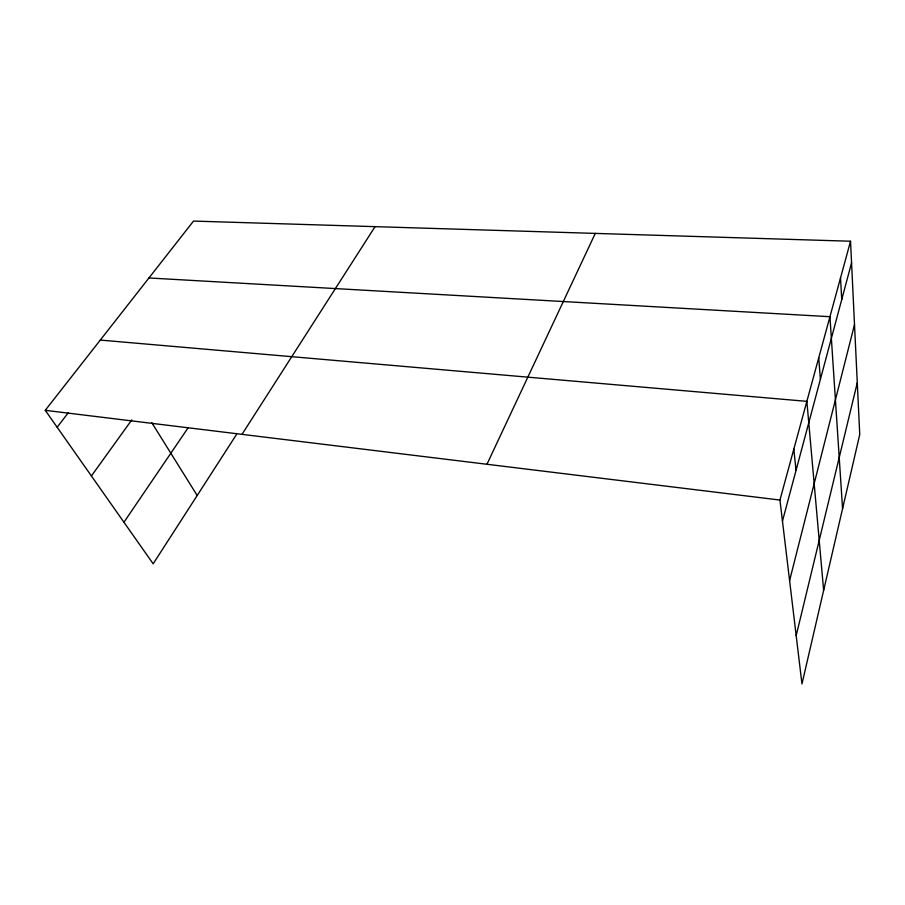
<?xml version="1.0" encoding="UTF-8"?>
<svg xmlns="http://www.w3.org/2000/svg" width="905" height="905" viewBox="0 0 905 905"><rect width="100%" height="100%" fill="white"/><g stroke="black" fill="none" stroke-linecap="round" stroke-linejoin="round"><path stroke-width="1.36" d="M796.185 635.638L857.284 382.758M789.59 580.569L854.501 324.612M782.463 521.099L851.56 262.835M850.53 241.228L859.75 434.524L801.966 683.92L779.94 500.046L850.53 241.228L193.512 221.08L45.25 410.327L153.171 563.815L236.544 434.423M486.958 464.265L595.286 233.4M241.997 434.355L375.077 226.646M123.951 522.242L188.206 427.646M91.405 475.962L131.779 419.92M57.151 427.251L68.339 412.669M148.94 277.971L829.942 316.705L842.578 508.633M100.285 340.076L806.864 401.356L823.641 590.377M45.25 410.327L779.94 500.046M151.825 422.737L197.188 495.499M793.832 449.106L796.027 470.385M818.742 357.78L820.394 379.331M840.519 277.914L841.741 299.544"/></g></svg>
